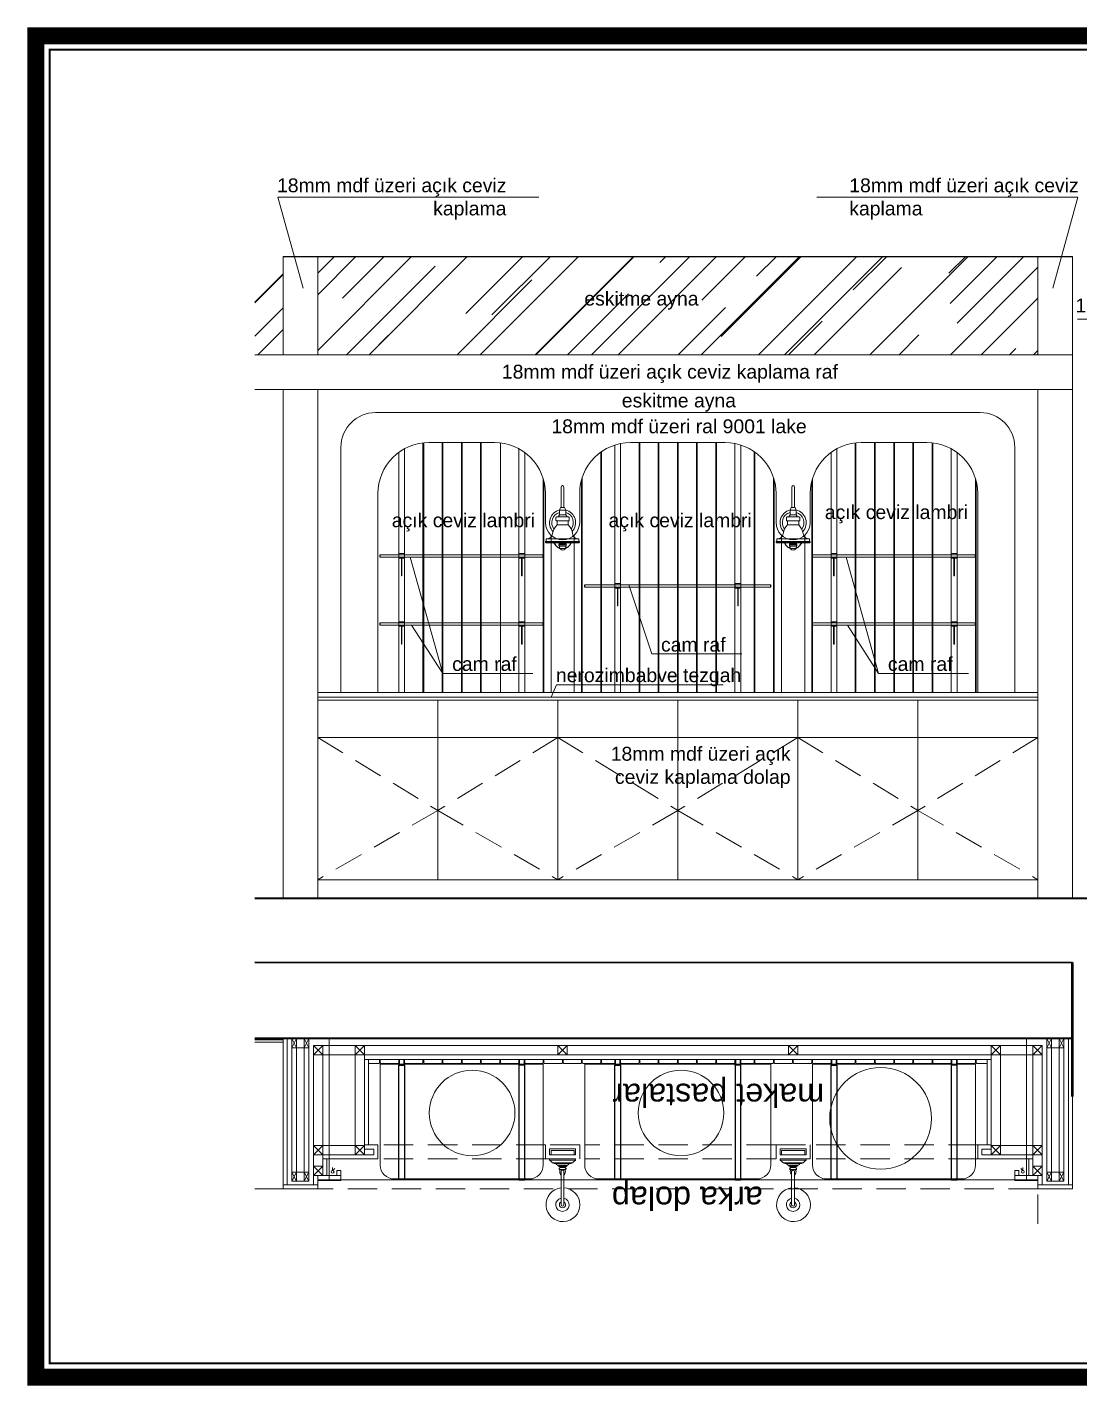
# Model space of a CAD drawing. Header units: millimetres. Extents: x 54215 to 67697, y 23496 to 56611.
# Drawn here: x 57501 to 57956, y 29437 to 30025 of the extents above; entities that cross this region are included whole.
import ezdxf

# ---------------------------------------------------------------- set-up
doc = ezdxf.new("R2010")
doc.units = ezdxf.units.MM
doc.linetypes.add('DASHED', pattern=[19.05, 12.7, -6.35])
for name, color, linetype, lineweight in [('- 0.50', 30, 'Continuous', 50), ('no3_ahsap gorunus on ince', 32, 'Continuous', 13), ('no3_cam gorunus on', 142, 'Continuous', 15), ('no3_cam kesit arka', 141, 'Continuous', 18), ('no3_duvar kaplama', 8, 'Continuous', 0), ('no3_duvar mevcut', 4, 'Continuous', 35), ('no3_kutu profil gorunus', 8, 'Continuous', 0), ('no3_kutuprofil kesit', 74, 'Continuous', 18), ('no3_lejand', 255, 'Continuous', 13), ('no3_mermer gorunus on', 31, 'Continuous', 15), ('no3_mobilya aydınlatma', 50, 'Continuous', 13), ('no3_paslanmaz gorunus on', 163, 'Continuous', 15), ('no3_paslanmaz kesit arka', 145, 'Continuous', 20), ('no3_yazı duvar', 152, 'Continuous', 0), ('t_yazı', 154, 'Continuous', 25)]:
    doc.layers.add(name, color=color, linetype=linetype, lineweight=lineweight)
for name, color, linetype, lineweight, true_color in [('no3_ahsap kesit on', 7, 'Continuous', 20, 0xfca103), ('no3_alçıpan kesit', 7, 'Continuous', 20, 0xf5003d), ('no3_tefriş ön ince', 7, 'Continuous', 18, 0x8c1aff), ('no3_tefriş ön kalın', 7, 'Continuous', 20, 0x45008a)]:
    doc.layers.add(name, color=color, linetype=linetype, lineweight=lineweight, true_color=true_color)
doc.styles.get("Standard").update_dxf_attribs({"font": 'arial.ttf'})

# ---------------------------------------------------------------- blocks, each defined once
blk = doc.blocks.new('atyfön')
blk.add_arc((56036.77, 26714.51), 4, 202.18452, 337.81548)
at = {"layer": 'no3_mobilya aydınlatma'}
for p, q in [((56036.18, 26728.3), (56036.18, 26737.15)), ((56037.38, 26728.3), (56037.38, 26737.15)), ((56035.43, 26725.08), (56034.85, 26724.21)), ((56035.93, 26728.3), (56035.43, 26727.12)), ((56035.43, 26727.12), (56038.13, 26727.12)), ((56035.43, 26727.12), (56035.43, 26725.08)), ((56035.43, 26725.08), (56038.13, 26725.08)), ((56037.64, 26728.3), (56035.93, 26728.3)), ((56037.38, 26728.3), (56036.18, 26728.3)), ((56037.64, 26728.3), (56038.13, 26727.12)), ((56038.13, 26727.12), (56038.13, 26725.08)), ((56038.13, 26725.08), (56038.71, 26724.21)), ((56034.37, 26722.49), (56034.37, 26720.73)), ((56034.37, 26720.73), (56039.18, 26720.73)), ((56039.18, 26722.49), (56039.18, 26720.73)), ((56029.43, 26713.4), (56029.43, 26713.21)), ((56044.12, 26713.21), (56029.43, 26713.21)), ((56029.55, 26713.21), (56029.55, 26713)), ((56044, 26713), (56029.55, 26713)), ((56029.74, 26713.6), (56029.63, 26713.6)), ((56029.74, 26714.76), (56043.81, 26714.76)), ((56029.74, 26714.76), (56029.74, 26713.6)), ((56029.74, 26713.6), (56043.81, 26713.6)), ((56035.28, 26712.52), (56038.26, 26712.52)), ((56035.38, 26713), (56038.18, 26713)), ((56035.38, 26712.73), (56038.18, 26712.73)), ((56035.42, 26712.73), (56035.42, 26712.52)), ((56038.12, 26712.73), (56038.12, 26712.52)), ((56043.81, 26714.76), (56043.81, 26713.6)), ((56043.81, 26713.6), (56043.92, 26713.6)), ((56044, 26713.21), (56044, 26713)), ((56044.12, 26713.4), (56044.12, 26713.21)), ((56035.28, 26712.09), (56038.26, 26712.09)), ((56035.38, 26711.58), (56038.21, 26711.58)), ((56035.38, 26711.58), (56035.38, 26711.16)), ((56038.21, 26711.58), (56038.21, 26711.16))]:
    blk.add_line(p, q, dxfattribs=at)
blk.add_lwpolyline([(56034.21, 26724.21), (56039.34, 26724.21, -0.414214), (56039.64, 26723.91), (56039.64, 26722.79, -0.414214), (56039.34, 26722.49), (56034.21, 26722.49, -0.414214), (56033.91, 26722.79), (56033.91, 26723.91, -0.414214)], format="xyb", close=True, dxfattribs=at)
for centre, radius, start, end in [((56036.78, 26737.15), 0.6, 0, 180), ((56036.77, 26721.74), 5.65, 103.17764, 222.90819), ((56036.77, 26721.74), 4.65, 106.75076, 217.00107), ((56036.77, 26721.74), 5.65, 317.09181, 76.64087), ((56036.77, 26721.74), 4.65, 322.99893, 73.04687), ((56039.14, 26715.87), 6.81, 134.424, 170.40738), ((56034.41, 26715.87), 6.81, 9.59262, 45.576), ((56029.63, 26713.4), 0.2, 90, 180), ((56029.97, 26717.21), 2.46, 264.75497, 355.28797), ((56035.53, 26712.3), 0.329, 139.00845, 220.99155), ((56035.39, 26712.87), 0.133, 97.61539, 262.38461), ((56038.16, 26712.87), 0.133, 277.61539, 82.38461), ((56038.01, 26712.3), 0.329, 319.00845, 40.99155), ((56043.58, 26717.21), 2.46, 184.71203, 275.24503), ((56043.92, 26713.4), 0.2, 0, 90), ((56035.43, 26711.85), 0.275, 121.63271, 260.10479), ((56036.79, 26711.26), 1.42, 184.14704, 355.85296), ((56038.11, 26711.85), 0.275, 279.89521, 58.36729)]:
    blk.add_arc(centre, radius, start, end, dxfattribs=at)
blk = doc.blocks.new('dset')
at = {"layer": 'no3_mobilya aydınlatma'}
for p, q in [((56088.03, 26695.47), (56088.03, 26686.72)), ((56089.81, 26696.74), (56089.27, 26696.74)), ((56089.27, 26685.44), (56089.27, 26696.74)), ((56089.81, 26696.74), (56089.81, 26685.44)), ((56084.31, 26691.73), (56069.99, 26691.73)), ((56069.99, 26690.53), (56084.31, 26690.53)), ((56083.02, 26690.25), (56082.74, 26690.53)), ((56083.02, 26691.93), (56082.82, 26691.73)), ((56083.4, 26691.93), (56083.02, 26691.93)), ((56083.02, 26691.93), (56083.02, 26691.73)), ((56083.02, 26690.53), (56083.02, 26690.25)), ((56083.02, 26690.25), (56083.4, 26690.25)), ((56083.4, 26691.93), (56083.4, 26691.73)), ((56083.4, 26690.53), (56083.4, 26690.25)), ((56085.28, 26692.38), (56085.28, 26689.81)), ((56086.13, 26692.22), (56086.13, 26689.97)), ((56086.56, 26692.32), (56086.56, 26689.94)), ((56086.72, 26692.75), (56086.64, 26692.75)), ((56086.64, 26692.75), (56086.64, 26689.43)), ((56086.64, 26689.43), (56086.72, 26689.43)), ((56086.72, 26689.43), (56086.72, 26692.75)), ((56087.09, 26693.19), (56086.93, 26693.19)), ((56086.93, 26693.19), (56086.93, 26688.99)), ((56086.93, 26688.99), (56087.09, 26688.99)), ((56087.09, 26693.19), (56087.09, 26688.99)), ((56087.77, 26688.18), (56087.77, 26694)), ((56089.81, 26685.44), (56089.27, 26685.44))]:
    blk.add_line(p, q, dxfattribs=at)
for centre, radius, start, end in [((56069.99, 26690.92), 7.31, 6.4046, 356.98368), ((56091.11, 26694.17), 3.34, 157.25382, 182.96431), ((56086.38, 26698.32), 3.29, 299.99745, 331.36583), ((56069.99, 26691.13), 2.91, 11.89673, 348.10327), ((56069.99, 26691.13), 1.35, 26.4403, 333.5597), ((56069.99, 26691.13), 0.6, 90, 270), ((56084.31, 26691.13), 1.21, 44.2574, 138.74365), ((56084.31, 26691.05), 1.21, 221.25635, 315.7426), ((56084.31, 26691.13), 0.6, 270, 90), ((56085.22, 26692.02), 0.0577, 223.14919, 355.81988), ((56085.22, 26690.17), 0.0577, 4.18012, 136.85081), ((56085.54, 26692.34), 0.267, 97.57979, 173.36876), ((56085.54, 26689.84), 0.267, 186.63124, 262.42021), ((56085.54, 26692.37), 0.241, 25.32591, 96.438), ((56085.54, 26689.81), 0.241, 263.562, 334.67409), ((56086.47, 26692.84), 0.808, 206.93869, 231.18627), ((56086.47, 26689.34), 0.808, 128.81373, 153.06131), ((56086.05, 26692.3), 0.123, 228.78756, 314.38503), ((56086.05, 26689.88), 0.123, 45.61497, 131.21244), ((56086.26, 26692.22), 0.123, 69.46627, 183.98574), ((56086.26, 26689.96), 0.123, 176.01426, 290.53373), ((56086.24, 26692.17), 0.18, 19.98539, 71.29057), ((56086.24, 26690.02), 0.18, 288.70943, 340.01461), ((56086.48, 26692.26), 0.0765, 202.58074, 350.81612), ((56086.48, 26689.92), 0.0765, 9.18388, 157.41926), ((56087.45, 26692.39), 0.893, 156.29856, 179.99588), ((56085.79, 26692.33), 0.772, 353.47832, 4.44497), ((56085.79, 26689.85), 0.772, 355.55503, 6.52168), ((56087.45, 26689.79), 0.893, 180.00412, 203.70144), ((56087.33, 26692.73), 0.606, 130.61559, 178.13724), ((56087.33, 26689.45), 0.606, 181.86276, 229.38441), ((56088.12, 26693.02), 1.04, 109.6455, 170.49604), ((56088.12, 26689.16), 1.04, 189.50396, 250.3545), ((56091.11, 26688.01), 3.34, 177.03569, 202.74618), ((56086.38, 26683.86), 3.29, 28.63417, 60.00255)]:
    blk.add_arc(centre, radius, start, end, dxfattribs=at)

msp = doc.modelspace()

# ---------------------------------------------------------------- hatches: boundary and pattern name
at = {"layer": 'no3_duvar kaplama'}
h = msp.add_hatch(dxfattribs=at)
h.set_pattern_fill('AR-RROOF', color=251, angle=45)
h.set_pattern_definition([(45, (3953.51, 1547.804), (21.552615, 57.473639), [381, -50.8, 127, -25.4]), (45, (3968.416, 1580.67), (-41.847994, 5.926969), [76.2, -8.382, 152.4, -19.05]), (45, (3947.223, 1572.05), (81.3611205, 105.428207), [203.2, -35.56, 101.6, -25.4])])
h.paths.add_polyline_path([(57938.277, 29925.582), (57626.866, 29925.582), (57626.866, 29883.082), (57938.277, 29883.082)])
h.paths.add_polyline_path([(57599.622, 29925.582), (57599.622, 29883.082), (57611.866, 29883.082), (57611.866, 29925.582)])

# ---------------------------------------------------------------- linework, layer by layer
at = {"layer": '- 0.50'}
msp.add_line((57953.277, 29562.382), (57953.277, 29620.299), dxfattribs=at)
for p, q in [((57611.866, 29925.582), (57953.277, 29925.582)), ((57653.882, 29795.605), (57653.882, 29796.605)), ((57724.352, 29795.605), (57724.352, 29796.605)), ((57840.806, 29795.605), (57840.806, 29796.605)), ((57911.277, 29795.605), (57911.277, 29796.605)), ((57742.292, 29782.627), (57742.292, 29783.627)), ((57822.762, 29782.627), (57822.762, 29783.627)), ((57653.882, 29766.114), (57653.882, 29767.114)), ((57724.352, 29766.114), (57724.352, 29767.114)), ((57840.806, 29766.114), (57840.806, 29767.114)), ((57911.277, 29766.114), (57911.277, 29767.114))]:
    msp.add_line(p, q)
for points in [[(57661.867, 29575.882), (57664.367, 29575.882), (57664.367, 29526.382), (57661.867, 29526.382)], [(57716.367, 29575.882), (57713.867, 29575.882), (57713.867, 29526.382), (57716.367, 29526.382)], [(57755.321, 29575.882), (57757.821, 29575.882), (57757.821, 29526.382), (57755.321, 29526.382)], [(57809.821, 29575.882), (57807.321, 29575.882), (57807.321, 29526.382), (57809.821, 29526.382)], [(57848.792, 29575.882), (57851.292, 29575.882), (57851.292, 29526.382), (57848.792, 29526.382)], [(57903.292, 29575.882), (57900.792, 29575.882), (57900.792, 29526.382), (57903.292, 29526.382)]]:
    msp.add_lwpolyline(points, close=True)
at = {"layer": 'no3_ahsap gorunus on ince'}
for p, q in [((57626.866, 29733.768), (57938.277, 29733.768)), ((57678.768, 29733.768), (57678.768, 29656.082)), ((57730.67, 29733.768), (57730.67, 29656.082)), ((57782.571, 29733.768), (57782.571, 29656.082)), ((57834.473, 29733.768), (57834.473, 29656.082)), ((57886.375, 29733.768), (57886.375, 29656.082)), ((57626.866, 29717.582), (57938.277, 29717.582)), ((57938.277, 29656.082), (57626.866, 29656.082))]:
    msp.add_line(p, q, dxfattribs=at)
at = {"layer": 'no3_ahsap kesit on'}
for p, q in [((57951.477, 29524.182), (57951.477, 29587.382)), ((57953.277, 29522.382), (57953.277, 29587.382)), ((57647.066, 29539.582), (57647.066, 29580.382)), ((57918.077, 29580.382), (57647.066, 29580.382)), ((57918.077, 29539.582), (57918.077, 29580.382)), ((57918.077, 29578.382), (57647.066, 29578.382)), ((57648.866, 29541.382), (57648.866, 29578.382)), ((57916.277, 29541.382), (57916.277, 29578.382)), ((57629.066, 29528.182), (57629.066, 29537.182)), ((57630.866, 29528.182), (57630.866, 29535.382)), ((57934.277, 29528.182), (57934.277, 29535.382)), ((57936.077, 29528.182), (57936.077, 29537.182)), ((57625.066, 29524.182), (57625.066, 29528.182)), ((57625.066, 29528.182), (57636.866, 29528.182)), ((57626.866, 29522.382), (57626.866, 29528.182)), ((57636.866, 29530.382), (57635.066, 29530.382)), ((57635.066, 29530.382), (57635.066, 29528.182)), ((57636.866, 29526.382), (57636.866, 29530.382)), ((57928.277, 29526.382), (57928.277, 29530.382)), ((57928.277, 29530.382), (57930.077, 29530.382)), ((57940.077, 29528.182), (57928.277, 29528.182)), ((57930.077, 29530.382), (57930.077, 29528.182)), ((57611.866, 29524.182), (57626.866, 29524.182)), ((57611.866, 29522.382), (57626.866, 29522.382)), ((57938.277, 29524.182), (57953.277, 29524.182)), ((57938.277, 29522.382), (57953.277, 29522.382))]:
    msp.add_line(p, q, dxfattribs=at)
for points in [[(57611.866, 29587.382), (57611.866, 29522.382), (57626.866, 29522.382)], [(57613.666, 29587.382), (57613.666, 29524.182), (57626.866, 29524.182)], [(57648.866, 29576.582), (57653.267, 29576.582), (57653.567, 29576.882), (57653.567, 29578.382), (57648.866, 29578.382)], [(57757.567, 29578.382), (57749.567, 29578.382), (57749.567, 29576.882), (57749.867, 29576.582), (57755.277, 29576.582)], [(57809.777, 29576.582), (57815.292, 29576.582), (57815.592, 29576.882), (57815.592, 29578.382), (57809.777, 29578.382)], [(57916.277, 29578.382), (57911.592, 29578.382), (57911.592, 29576.882), (57911.892, 29576.582), (57916.277, 29576.582)], [(57629.066, 29535.382), (57652.866, 29535.382), (57652.866, 29541.382), (57647.066, 29541.382)], [(57629.066, 29537.182), (57651.066, 29537.182), (57651.066, 29539.582), (57647.066, 29539.582)], [(57936.077, 29535.382), (57912.277, 29535.382), (57912.277, 29541.382), (57918.077, 29541.382)], [(57936.077, 29537.182), (57914.077, 29537.182), (57914.077, 29539.582), (57918.077, 29539.582)], [(57938.277, 29528.182), (57938.277, 29522.382), (57953.277, 29522.382)], [(57940.077, 29528.182), (57940.077, 29524.182), (57953.277, 29524.182)]]:
    msp.add_lwpolyline(points, dxfattribs=at)
for points in [[(57653.867, 29576.882), (57654.167, 29576.582), (57661.567, 29576.582), (57661.867, 29576.882), (57661.867, 29578.382), (57653.867, 29578.382)], [(57664.367, 29576.882), (57664.667, 29576.582), (57672.067, 29576.582), (57672.367, 29576.882), (57672.367, 29578.382), (57664.367, 29578.382)], [(57672.667, 29576.882), (57672.967, 29576.582), (57680.367, 29576.582), (57680.667, 29576.882), (57680.667, 29578.382), (57672.667, 29578.382)], [(57680.967, 29576.882), (57681.267, 29576.582), (57688.667, 29576.582), (57688.967, 29576.882), (57688.967, 29578.382), (57680.967, 29578.382)], [(57689.267, 29576.882), (57689.567, 29576.582), (57696.967, 29576.582), (57697.267, 29576.882), (57697.267, 29578.382), (57689.267, 29578.382)], [(57697.567, 29576.882), (57697.867, 29576.582), (57705.267, 29576.582), (57705.567, 29576.882), (57705.567, 29578.382), (57697.567, 29578.382)], [(57705.867, 29576.882), (57706.167, 29576.582), (57713.567, 29576.582), (57713.867, 29576.882), (57713.867, 29578.382), (57705.867, 29578.382)], [(57716.367, 29576.882), (57716.667, 29576.582), (57724.067, 29576.582), (57724.367, 29576.882), (57724.367, 29578.382), (57716.367, 29578.382)], [(57724.667, 29576.882), (57724.967, 29576.582), (57732.367, 29576.582), (57732.667, 29576.882), (57732.667, 29578.382), (57724.667, 29578.382)], [(57732.967, 29576.882), (57733.267, 29576.582), (57740.667, 29576.582), (57740.967, 29576.882), (57740.967, 29578.382), (57732.967, 29578.382)], [(57741.267, 29576.882), (57741.567, 29576.582), (57748.967, 29576.582), (57749.267, 29576.882), (57749.267, 29578.382), (57741.267, 29578.382)], [(57757.777, 29576.882), (57758.077, 29576.582), (57765.477, 29576.582), (57765.777, 29576.882), (57765.777, 29578.382), (57757.777, 29578.382)], [(57766.077, 29576.882), (57766.377, 29576.582), (57773.777, 29576.582), (57774.077, 29576.882), (57774.077, 29578.382), (57766.077, 29578.382)], [(57774.377, 29576.882), (57774.677, 29576.582), (57782.077, 29576.582), (57782.377, 29576.882), (57782.377, 29578.382), (57774.377, 29578.382)], [(57782.677, 29576.882), (57782.977, 29576.582), (57790.377, 29576.582), (57790.677, 29576.882), (57790.677, 29578.382), (57782.677, 29578.382)], [(57790.977, 29576.882), (57791.277, 29576.582), (57798.677, 29576.582), (57798.977, 29576.882), (57798.977, 29578.382), (57790.977, 29578.382)], [(57799.277, 29576.882), (57799.577, 29576.582), (57806.977, 29576.582), (57807.277, 29576.882), (57807.277, 29578.382), (57799.277, 29578.382)], [(57815.892, 29576.882), (57816.192, 29576.582), (57823.592, 29576.582), (57823.892, 29576.882), (57823.892, 29578.382), (57815.892, 29578.382)], [(57824.192, 29576.882), (57824.492, 29576.582), (57831.892, 29576.582), (57832.192, 29576.882), (57832.192, 29578.382), (57824.192, 29578.382)], [(57832.492, 29576.882), (57832.792, 29576.582), (57840.192, 29576.582), (57840.492, 29576.882), (57840.492, 29578.382), (57832.492, 29578.382)], [(57840.792, 29576.882), (57841.092, 29576.582), (57848.492, 29576.582), (57848.792, 29576.882), (57848.792, 29578.382), (57840.792, 29578.382)], [(57851.292, 29576.882), (57851.592, 29576.582), (57858.992, 29576.582), (57859.292, 29576.882), (57859.292, 29578.382), (57851.292, 29578.382)], [(57859.592, 29576.882), (57859.892, 29576.582), (57867.292, 29576.582), (57867.592, 29576.882), (57867.592, 29578.382), (57859.592, 29578.382)], [(57867.892, 29576.882), (57868.192, 29576.582), (57875.592, 29576.582), (57875.892, 29576.882), (57875.892, 29578.382), (57867.892, 29578.382)], [(57876.192, 29576.882), (57876.492, 29576.582), (57883.892, 29576.582), (57884.192, 29576.882), (57884.192, 29578.382), (57876.192, 29578.382)], [(57884.492, 29576.882), (57884.792, 29576.582), (57892.192, 29576.582), (57892.492, 29576.882), (57892.492, 29578.382), (57884.492, 29578.382)], [(57892.792, 29576.882), (57893.092, 29576.582), (57900.492, 29576.582), (57900.792, 29576.882), (57900.792, 29578.382), (57892.792, 29578.382)], [(57903.292, 29576.882), (57903.592, 29576.582), (57910.992, 29576.582), (57911.292, 29576.882), (57911.292, 29578.382), (57903.292, 29578.382)], [(57737.727, 29537.182), (57737.727, 29538.982), (57727.727, 29538.982), (57727.727, 29537.182)], [(57837.415, 29537.182), (57837.415, 29538.982), (57827.415, 29538.982), (57827.415, 29537.182)]]:
    msp.add_lwpolyline(points, close=True, dxfattribs=at)
at = {"layer": 'no3_alçıpan kesit'}
for p, q in [((57626.866, 29526.382), (57636.866, 29526.382)), ((57938.277, 29526.382), (57928.277, 29526.382))]:
    msp.add_line(p, q, dxfattribs=at)
at = {"layer": 'no3_cam gorunus on'}
for p, q in [((57724.352, 29796.605), (57653.882, 29796.605)), ((57911.277, 29796.605), (57840.806, 29796.605)), ((57724.352, 29795.605), (57653.882, 29795.605)), ((57911.277, 29795.605), (57840.806, 29795.605)), ((57822.762, 29783.627), (57742.292, 29783.627)), ((57822.762, 29782.627), (57742.292, 29782.627)), ((57724.352, 29767.114), (57653.882, 29767.114)), ((57911.277, 29767.114), (57840.806, 29767.114)), ((57724.352, 29766.114), (57653.882, 29766.114)), ((57911.277, 29766.114), (57840.806, 29766.114))]:
    msp.add_line(p, q, dxfattribs=at)
for points in [[(57718.352, 29526.682), (57659.882, 29526.682, -0.4142136), (57653.882, 29532.682), (57653.882, 29576.382), (57724.352, 29576.382), (57724.352, 29532.682, -0.4142136)], [(57816.762, 29526.682), (57748.292, 29526.682, -0.4142136), (57742.292, 29532.682), (57742.292, 29576.382), (57822.762, 29576.382), (57822.762, 29532.682, -0.4142136)], [(57905.277, 29526.682), (57846.806, 29526.682, -0.4142136), (57840.806, 29532.682), (57840.806, 29576.382), (57911.277, 29576.382), (57911.277, 29532.682, -0.4142136)]]:
    msp.add_lwpolyline(points, format="xyb", close=True, dxfattribs=at)
at = {"layer": 'no3_cam kesit arka'}
for points in [[(57626.866, 29526.382), (57636.866, 29526.382), (57636.866, 29525.982), (57626.866, 29525.982)], [(57938.277, 29526.382), (57928.277, 29526.382), (57928.277, 29525.982), (57938.277, 29525.982)]]:
    msp.add_lwpolyline(points, close=True, dxfattribs=at)
at = {"layer": 'no3_duvar kaplama'}
for p, q in [((57672.367, 29844.94), (57672.367, 29737.068)), ((57672.667, 29844.972), (57672.667, 29737.068)), ((57680.667, 29845.082), (57680.667, 29737.068)), ((57680.967, 29845.082), (57680.967, 29737.068)), ((57688.967, 29845.082), (57688.967, 29737.068)), ((57689.267, 29845.082), (57689.267, 29737.068)), ((57697.267, 29845.082), (57697.267, 29737.068)), ((57697.567, 29845.082), (57697.567, 29737.068)), ((57705.867, 29844.936), (57705.867, 29737.068)), ((57765.777, 29845.082), (57765.777, 29737.068)), ((57766.077, 29845.082), (57766.077, 29737.068)), ((57774.077, 29845.082), (57774.077, 29737.068)), ((57774.377, 29845.082), (57774.377, 29737.068)), ((57782.377, 29845.082), (57782.377, 29737.068)), ((57782.677, 29845.082), (57782.677, 29737.068)), ((57790.677, 29845.082), (57790.677, 29737.068)), ((57790.977, 29845.082), (57790.977, 29737.068)), ((57798.977, 29845.082), (57798.977, 29737.068)), ((57799.277, 29845.082), (57799.277, 29737.068)), ((57859.292, 29844.938), (57859.292, 29737.068)), ((57859.592, 29844.971), (57859.592, 29737.068)), ((57867.592, 29845.082), (57867.592, 29737.068)), ((57867.892, 29845.082), (57867.892, 29737.068)), ((57875.892, 29845.082), (57875.892, 29737.068)), ((57876.192, 29845.082), (57876.192, 29737.068)), ((57884.192, 29845.082), (57884.192, 29737.068)), ((57884.492, 29845.082), (57884.492, 29737.068)), ((57892.492, 29844.971), (57892.492, 29737.068)), ((57892.792, 29844.938), (57892.792, 29737.068)), ((57749.267, 29840.939), (57749.267, 29737.068)), ((57749.567, 29841.151), (57749.567, 29737.068)), ((57815.592, 29841.14), (57815.592, 29737.068)), ((57815.892, 29840.927), (57815.892, 29737.068)), ((57724.367, 29829.54), (57724.367, 29737.068)), ((57724.667, 29828.467), (57724.667, 29737.068)), ((57740.967, 29829.134), (57740.967, 29737.068)), ((57741.267, 29830.098), (57741.267, 29737.068)), ((57823.892, 29830.051), (57823.892, 29737.068)), ((57824.192, 29829.078), (57824.192, 29737.068)), ((57840.492, 29828.53), (57840.492, 29737.068)), ((57840.792, 29829.592), (57840.792, 29737.068)), ((57911.292, 29829.592), (57911.292, 29737.068)), ((57911.592, 29828.53), (57911.592, 29737.068)), ((57611.866, 29586.882), (57599.634, 29586.882)), ((57611.866, 29585.882), (57599.634, 29585.882))]:
    msp.add_line(p, q, dxfattribs=at)
at = {"layer": 'no3_duvar kaplama', "linetype": 'DASHED'}
for p, q in [((57626.866, 29717.582), (57678.768, 29685.98)), ((57730.67, 29717.582), (57678.768, 29685.98)), ((57730.67, 29717.582), (57782.571, 29685.98)), ((57834.473, 29717.582), (57782.571, 29685.98)), ((57834.473, 29717.582), (57886.375, 29685.98)), ((57938.277, 29717.582), (57886.375, 29685.98)), ((57678.768, 29685.98), (57626.866, 29656.082)), ((57678.768, 29685.98), (57730.67, 29656.082)), ((57782.571, 29685.98), (57730.67, 29656.082)), ((57782.571, 29685.98), (57834.473, 29656.082)), ((57886.375, 29685.98), (57834.473, 29656.082)), ((57886.375, 29685.98), (57938.277, 29656.082)), ((57725.336, 29541.382), (57652.866, 29541.382)), ((57825.024, 29541.382), (57742.554, 29541.382)), ((57912.277, 29541.382), (57839.806, 29541.382)), ((57725.336, 29535.382), (57652.866, 29535.382)), ((57825.024, 29535.382), (57742.554, 29535.382)), ((57912.277, 29535.382), (57839.806, 29535.382)), ((57611.866, 29522.382), (57599.634, 29522.382)), ((57938.277, 29522.382), (57626.866, 29522.382))]:
    msp.add_line(p, q, dxfattribs=at)
for points in [[(57725.336, 29535.382), (57740.118, 29535.382), (57740.118, 29541.382), (57725.336, 29541.382)], [(57727.136, 29537.182), (57738.318, 29537.182), (57738.318, 29539.705), (57727.136, 29539.705)], [(57839.806, 29535.382), (57825.024, 29535.382), (57825.024, 29541.382), (57839.806, 29541.382)], [(57838.006, 29537.182), (57826.824, 29537.182), (57826.824, 29539.705), (57838.006, 29539.705)]]:
    msp.add_lwpolyline(points, close=True, dxfattribs=at)
msp.add_lwpolyline([(57938.277, 29507.338), (57938.277, 29522.382)], dxfattribs=at)
at = {"layer": 'no3_duvar mevcut'}
for p, q in [((57599.622, 29648.082), (57981.969, 29648.082)), ((57599.634, 29620.417), (57953.277, 29620.299)), ((57953.277, 29562.382), (57953.277, 29620.299)), ((57953.277, 29587.382), (57599.634, 29587.382))]:
    msp.add_line(p, q, dxfattribs=at)
at = {"layer": 'no3_kutu profil gorunus'}
for p, q in [((57615.666, 29529.682), (57615.666, 29583.382)), ((57623.066, 29529.682), (57623.066, 29583.382)), ((57625.066, 29541.182), (57625.066, 29582.382)), ((57629.066, 29584.382), (57643.066, 29584.382)), ((57647.066, 29584.382), (57940.077, 29584.382)), ((57940.077, 29584.382), (57940.077, 29532.182)), ((57942.077, 29529.682), (57942.077, 29583.382)), ((57949.477, 29529.682), (57949.477, 29583.382)), ((57625.066, 29532.182), (57625.066, 29537.182)), ((57621.066, 29525.682), (57617.666, 29525.682)), ((57947.477, 29525.682), (57944.077, 29525.682))]:
    msp.add_line(p, q, dxfattribs=at)
msp.add_lwpolyline([(57631.866, 29587.382), (57631.866, 29526.382), (57933.277, 29526.382), (57933.277, 29587.382)], dxfattribs=at)
for points in [[(57621.066, 29529.682), (57617.666, 29529.682), (57617.666, 29583.382), (57621.066, 29583.382)], [(57643.066, 29541.182), (57629.066, 29541.182), (57629.066, 29580.382), (57643.066, 29580.382)], [(57936.077, 29541.182), (57922.077, 29541.182), (57922.077, 29580.382), (57936.077, 29580.382)], [(57947.477, 29529.682), (57944.077, 29529.682), (57944.077, 29583.382), (57947.477, 29583.382)]]:
    msp.add_lwpolyline(points, close=True, dxfattribs=at)
at = {"layer": 'no3_kutuprofil kesit'}
for p, q in [((57617.666, 29587.382), (57615.666, 29583.382)), ((57615.666, 29587.382), (57617.666, 29583.382)), ((57623.066, 29587.382), (57621.066, 29583.382)), ((57621.066, 29587.382), (57623.066, 29583.382)), ((57944.077, 29587.382), (57942.077, 29583.382)), ((57942.077, 29587.382), (57944.077, 29583.382)), ((57949.477, 29587.382), (57947.477, 29583.382)), ((57947.477, 29587.382), (57949.477, 29583.382)), ((57629.066, 29584.382), (57625.066, 29580.382)), ((57625.066, 29584.382), (57629.066, 29580.382)), ((57647.066, 29584.382), (57643.066, 29580.382)), ((57643.066, 29584.382), (57647.066, 29580.382)), ((57734.727, 29584.382), (57730.727, 29580.382)), ((57730.727, 29584.382), (57734.727, 29580.382)), ((57834.415, 29584.382), (57830.415, 29580.382)), ((57830.415, 29584.382), (57834.415, 29580.382)), ((57922.077, 29584.382), (57918.077, 29580.382)), ((57918.077, 29584.382), (57922.077, 29580.382)), ((57940.077, 29584.382), (57936.077, 29580.382)), ((57936.077, 29584.382), (57940.077, 29580.382)), ((57629.066, 29541.182), (57625.066, 29537.182)), ((57625.066, 29541.182), (57629.066, 29537.182)), ((57647.066, 29541.182), (57643.066, 29537.182)), ((57643.066, 29541.182), (57647.066, 29537.182)), ((57922.077, 29541.182), (57918.077, 29537.182)), ((57918.077, 29541.182), (57922.077, 29537.182)), ((57940.077, 29541.182), (57936.077, 29537.182)), ((57936.077, 29541.182), (57940.077, 29537.182)), ((57629.066, 29532.182), (57625.066, 29528.182)), ((57625.066, 29532.182), (57629.066, 29528.182)), ((57940.077, 29532.182), (57936.077, 29528.182)), ((57936.077, 29532.182), (57940.077, 29528.182)), ((57617.666, 29529.682), (57615.666, 29525.682)), ((57615.666, 29529.682), (57617.666, 29525.682)), ((57623.066, 29529.682), (57621.066, 29525.682)), ((57621.066, 29529.682), (57623.066, 29525.682)), ((57944.077, 29529.682), (57942.077, 29525.682)), ((57942.077, 29529.682), (57944.077, 29525.682)), ((57949.477, 29529.682), (57947.477, 29525.682)), ((57947.477, 29529.682), (57949.477, 29525.682))]:
    msp.add_line(p, q, dxfattribs=at)
for points in [[(57617.666, 29587.382), (57615.666, 29587.382), (57615.666, 29583.382), (57617.666, 29583.382)], [(57623.066, 29587.382), (57621.066, 29587.382), (57621.066, 29583.382), (57623.066, 29583.382)], [(57944.077, 29587.382), (57942.077, 29587.382), (57942.077, 29583.382), (57944.077, 29583.382)], [(57949.477, 29587.382), (57947.477, 29587.382), (57947.477, 29583.382), (57949.477, 29583.382)], [(57629.066, 29584.382), (57625.066, 29584.382), (57625.066, 29580.382), (57629.066, 29580.382)], [(57647.066, 29584.382), (57643.066, 29584.382), (57643.066, 29580.382), (57647.066, 29580.382)], [(57734.727, 29584.382), (57730.727, 29584.382), (57730.727, 29580.382), (57734.727, 29580.382)], [(57834.415, 29584.382), (57830.415, 29584.382), (57830.415, 29580.382), (57834.415, 29580.382)], [(57922.077, 29584.382), (57918.077, 29584.382), (57918.077, 29580.382), (57922.077, 29580.382)], [(57940.077, 29584.382), (57936.077, 29584.382), (57936.077, 29580.382), (57940.077, 29580.382)], [(57629.066, 29541.182), (57625.066, 29541.182), (57625.066, 29537.182), (57629.066, 29537.182)], [(57647.066, 29541.182), (57643.066, 29541.182), (57643.066, 29537.182), (57647.066, 29537.182)], [(57922.077, 29541.182), (57918.077, 29541.182), (57918.077, 29537.182), (57922.077, 29537.182)], [(57940.077, 29541.182), (57936.077, 29541.182), (57936.077, 29537.182), (57940.077, 29537.182)], [(57629.066, 29532.182), (57625.066, 29532.182), (57625.066, 29528.182), (57629.066, 29528.182)], [(57940.077, 29532.182), (57936.077, 29532.182), (57936.077, 29528.182), (57940.077, 29528.182)], [(57617.666, 29529.682), (57615.666, 29529.682), (57615.666, 29525.682), (57617.666, 29525.682)], [(57623.066, 29529.682), (57621.066, 29529.682), (57621.066, 29525.682), (57623.066, 29525.682)], [(57944.077, 29529.682), (57942.077, 29529.682), (57942.077, 29525.682), (57944.077, 29525.682)], [(57949.477, 29529.682), (57947.477, 29529.682), (57947.477, 29525.682), (57949.477, 29525.682)]]:
    msp.add_lwpolyline(points, close=True, dxfattribs=at)
at = {"layer": 'no3_lejand', "color": 1, "const_width": 7.466}
msp.add_lwpolyline([(58460.835, 29440.981), (57504.96, 29440.981), (57504.96, 30020.981), (58460.835, 30020.981), (58460.835, 29705.362, -0.4142136), (58450.8, 29695.327), (58299.278, 29695.327, 0.4142136), (58295.264, 29691.314), (58295.264, 29593.779, 0.4142136), (58299.278, 29589.765), (58450.8, 29589.765, -0.4142136), (58460.835, 29579.73), (58460.835, 29440.981)], format="xyb", dxfattribs=at)
at = {"layer": 'no3_lejand', "color": 252, "const_width": 0.854}
msp.add_lwpolyline([(58454.814, 29705.362, -0.4142136), (58450.8, 29701.348), (58299.278, 29701.348, 0.4142136), (58289.243, 29691.314), (58289.243, 29593.779, 0.4142136), (58299.278, 29583.744), (58450.8, 29583.744, -0.4142136), (58454.814, 29579.73), (58454.814, 29447.002), (57510.981, 29447.002), (57510.981, 30014.961), (58454.814, 30014.961), (58454.814, 29705.362)], format="xyb", dxfattribs=at)
at = {"layer": 'no3_mermer gorunus on'}
for p, q in [((57626.866, 29737.068), (57938.277, 29737.068)), ((57626.866, 29735.068), (57938.277, 29735.068))]:
    msp.add_line(p, q, dxfattribs=at)
at = {"layer": 'no3_mobilya aydınlatma'}
for p, q in [((57633.293, 29530.386), (57633.293, 29531.651)), ((57633.293, 29530.386), (57634.189, 29531.282)), ((57931.761, 29530.386), (57930.865, 29531.282)), ((57931.761, 29530.386), (57931.761, 29531.651))]:
    msp.add_line(p, q, dxfattribs=at)
for centre in [(57633.293, 29529.772), (57931.761, 29529.772)]:
    msp.add_circle(centre, 0.615, dxfattribs=at)
at = {"layer": 'no3_paslanmaz gorunus on'}
for points in [[(57662.167, 29578.382), (57661.867, 29578.382), (57661.867, 29575.882), (57664.367, 29575.882), (57664.367, 29578.382), (57664.067, 29578.382)], [(57662.167, 29578.382), (57662.167, 29576.182), (57664.067, 29576.182), (57664.067, 29578.382)], [(57714.167, 29578.382), (57713.867, 29578.382), (57713.867, 29575.882), (57716.367, 29575.882), (57716.367, 29578.382), (57716.067, 29578.382)], [(57714.167, 29578.382), (57714.167, 29576.182), (57716.067, 29576.182), (57716.067, 29578.382)], [(57755.577, 29578.382), (57755.277, 29578.382), (57755.277, 29575.882), (57757.777, 29575.882), (57757.777, 29578.382), (57757.477, 29578.382)], [(57755.577, 29578.382), (57755.577, 29576.182), (57757.477, 29576.182), (57757.477, 29578.382)], [(57807.577, 29578.382), (57807.277, 29578.382), (57807.277, 29575.882), (57809.777, 29575.882), (57809.777, 29578.382), (57809.477, 29578.382)], [(57807.577, 29578.382), (57807.577, 29576.182), (57809.477, 29576.182), (57809.477, 29578.382)], [(57849.092, 29578.382), (57848.792, 29578.382), (57848.792, 29575.882), (57851.292, 29575.882), (57851.292, 29578.382), (57850.992, 29578.382)], [(57849.092, 29578.382), (57849.092, 29576.182), (57850.992, 29576.182), (57850.992, 29578.382)], [(57901.092, 29578.382), (57900.792, 29578.382), (57900.792, 29575.882), (57903.292, 29575.882), (57903.292, 29578.382), (57902.992, 29578.382)], [(57901.092, 29578.382), (57901.092, 29576.182), (57902.992, 29576.182), (57902.992, 29578.382)]]:
    msp.add_lwpolyline(points, dxfattribs=at)
at = {"layer": 'no3_paslanmaz kesit arka'}
for p, q in [((57663.017, 29795.183), (57663.017, 29787.444)), ((57663.217, 29795.183), (57663.217, 29787.444)), ((57715.017, 29795.183), (57715.017, 29787.444)), ((57715.217, 29795.183), (57715.217, 29787.444)), ((57849.942, 29795.183), (57849.942, 29787.444)), ((57850.142, 29795.183), (57850.142, 29787.444)), ((57901.942, 29795.183), (57901.942, 29787.444)), ((57902.142, 29795.183), (57902.142, 29787.444)), ((57663.217, 29787.444), (57663.017, 29787.444)), ((57715.217, 29787.444), (57715.017, 29787.444)), ((57850.142, 29787.444), (57849.942, 29787.444)), ((57902.142, 29787.444), (57901.942, 29787.444)), ((57756.436, 29782.206), (57756.436, 29774.467)), ((57756.636, 29782.206), (57756.636, 29774.467)), ((57808.436, 29782.206), (57808.436, 29774.467)), ((57808.636, 29782.206), (57808.636, 29774.467)), ((57756.636, 29774.467), (57756.436, 29774.467)), ((57808.636, 29774.467), (57808.436, 29774.467)), ((57663.017, 29765.693), (57663.017, 29757.953)), ((57663.217, 29765.693), (57663.217, 29757.953)), ((57715.017, 29765.693), (57715.017, 29757.953)), ((57715.217, 29765.693), (57715.217, 29757.953)), ((57849.942, 29765.693), (57849.942, 29757.953)), ((57850.142, 29765.693), (57850.142, 29757.953)), ((57901.942, 29765.693), (57901.942, 29757.953)), ((57902.142, 29765.693), (57902.142, 29757.953)), ((57663.217, 29757.953), (57663.017, 29757.953)), ((57715.217, 29757.953), (57715.017, 29757.953)), ((57850.142, 29757.953), (57849.942, 29757.953)), ((57902.142, 29757.953), (57901.942, 29757.953))]:
    msp.add_line(p, q, dxfattribs=at)
for points in [[(57661.867, 29797.105), (57664.367, 29797.105), (57664.367, 29795.183), (57661.867, 29795.183)], [(57713.867, 29797.105), (57716.367, 29797.105), (57716.367, 29795.183), (57713.867, 29795.183)], [(57848.792, 29797.105), (57851.292, 29797.105), (57851.292, 29795.183), (57848.792, 29795.183)], [(57900.792, 29797.105), (57903.292, 29797.105), (57903.292, 29795.183), (57900.792, 29795.183)], [(57755.286, 29784.127), (57757.786, 29784.127), (57757.786, 29782.206), (57755.286, 29782.206)], [(57807.286, 29784.127), (57809.786, 29784.127), (57809.786, 29782.206), (57807.286, 29782.206)], [(57661.867, 29767.614), (57664.367, 29767.614), (57664.367, 29765.693), (57661.867, 29765.693)], [(57713.867, 29767.614), (57716.367, 29767.614), (57716.367, 29765.693), (57713.867, 29765.693)], [(57848.792, 29767.614), (57851.292, 29767.614), (57851.292, 29765.693), (57848.792, 29765.693)], [(57900.792, 29767.614), (57903.292, 29767.614), (57903.292, 29765.693), (57900.792, 29765.693)]]:
    msp.add_lwpolyline(points, close=True, dxfattribs=at)
at = {"layer": 'no3_tefriş ön ince'}
for p, q in [((57611.866, 29883.082), (57611.866, 29925.582)), ((57626.866, 29883.082), (57626.866, 29925.582)), ((57938.277, 29883.082), (57938.277, 29925.582)), ((57953.277, 29925.582), (57953.277, 29648.082)), ((57953.277, 29648.082), (57953.277, 29925.582)), ((57953.277, 29883.082), (57599.622, 29883.082)), ((57953.277, 29868.082), (57599.622, 29868.082)), ((57611.866, 29868.082), (57611.866, 29648.082)), ((57626.866, 29868.082), (57626.866, 29648.082)), ((57938.277, 29868.082), (57938.277, 29648.082)), ((57651.866, 29858.082), (57913.277, 29858.082)), ((57755.277, 29843.992), (57755.277, 29737.068)), ((57757.777, 29844.65), (57757.777, 29737.068)), ((57807.277, 29844.667), (57807.277, 29737.068)), ((57809.777, 29844.02), (57809.777, 29737.068)), ((57636.866, 29843.082), (57636.866, 29737.068)), ((57661.867, 29840.831), (57661.867, 29737.068)), ((57664.367, 29842.416), (57664.367, 29737.068)), ((57713.867, 29842.398), (57713.867, 29737.068)), ((57716.367, 29840.808), (57716.367, 29737.068)), ((57848.792, 29840.82), (57848.792, 29737.068)), ((57851.292, 29842.407), (57851.292, 29737.068)), ((57900.792, 29842.407), (57900.792, 29737.068)), ((57903.292, 29840.82), (57903.292, 29737.068)), ((57928.277, 29843.082), (57928.277, 29737.068)), ((57727.727, 29805.03), (57727.727, 29737.068)), ((57737.727, 29805.03), (57737.727, 29737.068)), ((57827.415, 29805.03), (57827.415, 29737.068)), ((57837.415, 29805.03), (57837.415, 29737.068))]:
    msp.add_line(p, q, dxfattribs=at)
msp.add_lwpolyline([(57912.277, 29737.068), (57912.277, 29823.082, 0.4142136), (57890.277, 29845.082), (57861.806, 29845.082, 0.4142136), (57839.806, 29823.082), (57839.806, 29810.473, -1), (57825.024, 29810.473), (57825.024, 29823.082, 0.4142136), (57803.024, 29845.082), (57762.118, 29845.082, 0.4142136), (57740.118, 29823.082), (57740.118, 29810.473, -1), (57725.336, 29810.473), (57725.336, 29823.082, 0.4142136), (57703.336, 29845.082), (57674.866, 29845.082, 0.4142136), (57652.866, 29823.082), (57652.866, 29737.068)], format="xyb", dxfattribs=at)
for centre, start, end in [((57651.866, 29843.082), 90, 180), ((57913.277, 29843.082), 0, 90)]:
    msp.add_arc(centre, 15, start, end, dxfattribs=at)
at = {"layer": 'no3_tefriş ön kalın'}
for centre, radius in [((57693.611, 29555.218), 18.5), ((57783.949, 29555.218), 18.5), ((57870.238, 29552.908), 22)]:
    msp.add_circle(centre, radius, dxfattribs=at)
at = {"layer": 'no3_yazı duvar'}
for p, q in [((57667.476, 29766.114), (57680.967, 29745.315)), ((57855.892, 29766.114), (57869.384, 29745.315))]:
    msp.add_line(p, q, dxfattribs=at)
for points in [[(57620.494, 29911.826), (57609.646, 29951.186), (57722.441, 29951.186)], [(57944.649, 29911.826), (57955.496, 29951.186), (57842.702, 29951.186)], [(58090.355, 29873.529), (58029.103, 29898.499), (57955.307, 29898.499)], [(57666.865, 29795.605), (57680.967, 29745.315), (57719.886, 29745.315)], [(57855.282, 29795.605), (57869.384, 29745.315), (57908.303, 29745.315)], [(57761.35, 29783.57), (57771.269, 29753.689), (57810.188, 29753.689)], [(57802.187, 29740.349), (57730.144, 29740.349), (57727.727, 29735.068)]]:
    msp.add_lwpolyline(points, dxfattribs=at)

# ---------------------------------------------------------------- block references
for p in [(1695.953, 3088.731), (1795.641, 3088.731)]:
    msp.add_blockref('atyfön', p)
at = {"rotation": 90}
for p in [(84423.819, -26554.428), (84523.507, -26554.428)]:
    msp.add_blockref('dset', p, dxfattribs=at)

# ---------------------------------------------------------------- texts
at = {"layer": 'no3_yazı duvar', "char_height": 6}
for s, insert, width, attachment_point in [('18mm mdf üzeri açık ceviz kaplama', (57708.454, 29959.331), 123.68278, 3), ('18mm mdf üzeri açık ceviz kaplama', (57856.689, 29959.331), 123.68278, 1), ('eskitme ayna', (57791.525, 29910.359), 143.81258, 3), ('18mm mdf üzeri açık \\Pceviz kaplama raf', (58032.23, 29907.393), 388.59869, 3), ('18mm mdf üzeri açık ceviz kaplama raf', (57851.79, 29878.748), 388.59869, 3), ('eskitme ayna', (57807.709, 29866.307), 143.81258, 3), ('18mm mdf üzeri ral 9001 lake', (57838.29, 29855.144), 204.36248, 3), ('açık ceviz lambri', (57720.833, 29814.506), 74.22313, 3), ('açık ceviz lambri', (57814.543, 29814.506), 74.22313, 3), ('açık ceviz lambri', (57908.058, 29818.021), 74.22313, 3), ('cam raf', (57803.226, 29760.751), 74.22313, 3), ('cam raf', (57712.925, 29752.377), 74.22313, 3), ('cam raf', (57901.341, 29752.377), 74.22313, 3), ('nerozimbabve tezgah', (57809.981, 29747.522), 143.81258, 3), ('18mm mdf üzeri açık ceviz kaplama dolap', (57831.312, 29713.546), 94.97843, 3)]:
    msp.add_mtext(s, dxfattribs=dict(at, insert=insert, width=width, attachment_point=attachment_point))
at = {"layer": 't_yazı', "char_height": 10, "width": 307.91263, "attachment_point": 7, "rotation": 180}
for s, insert in [('maket pastalar', (57845.84, 29570.883)), ('arka dolap', (57819.286, 29526.417))]:
    msp.add_mtext(s, dxfattribs=dict(at, insert=insert))

doc.saveas('drawing.dxf')
